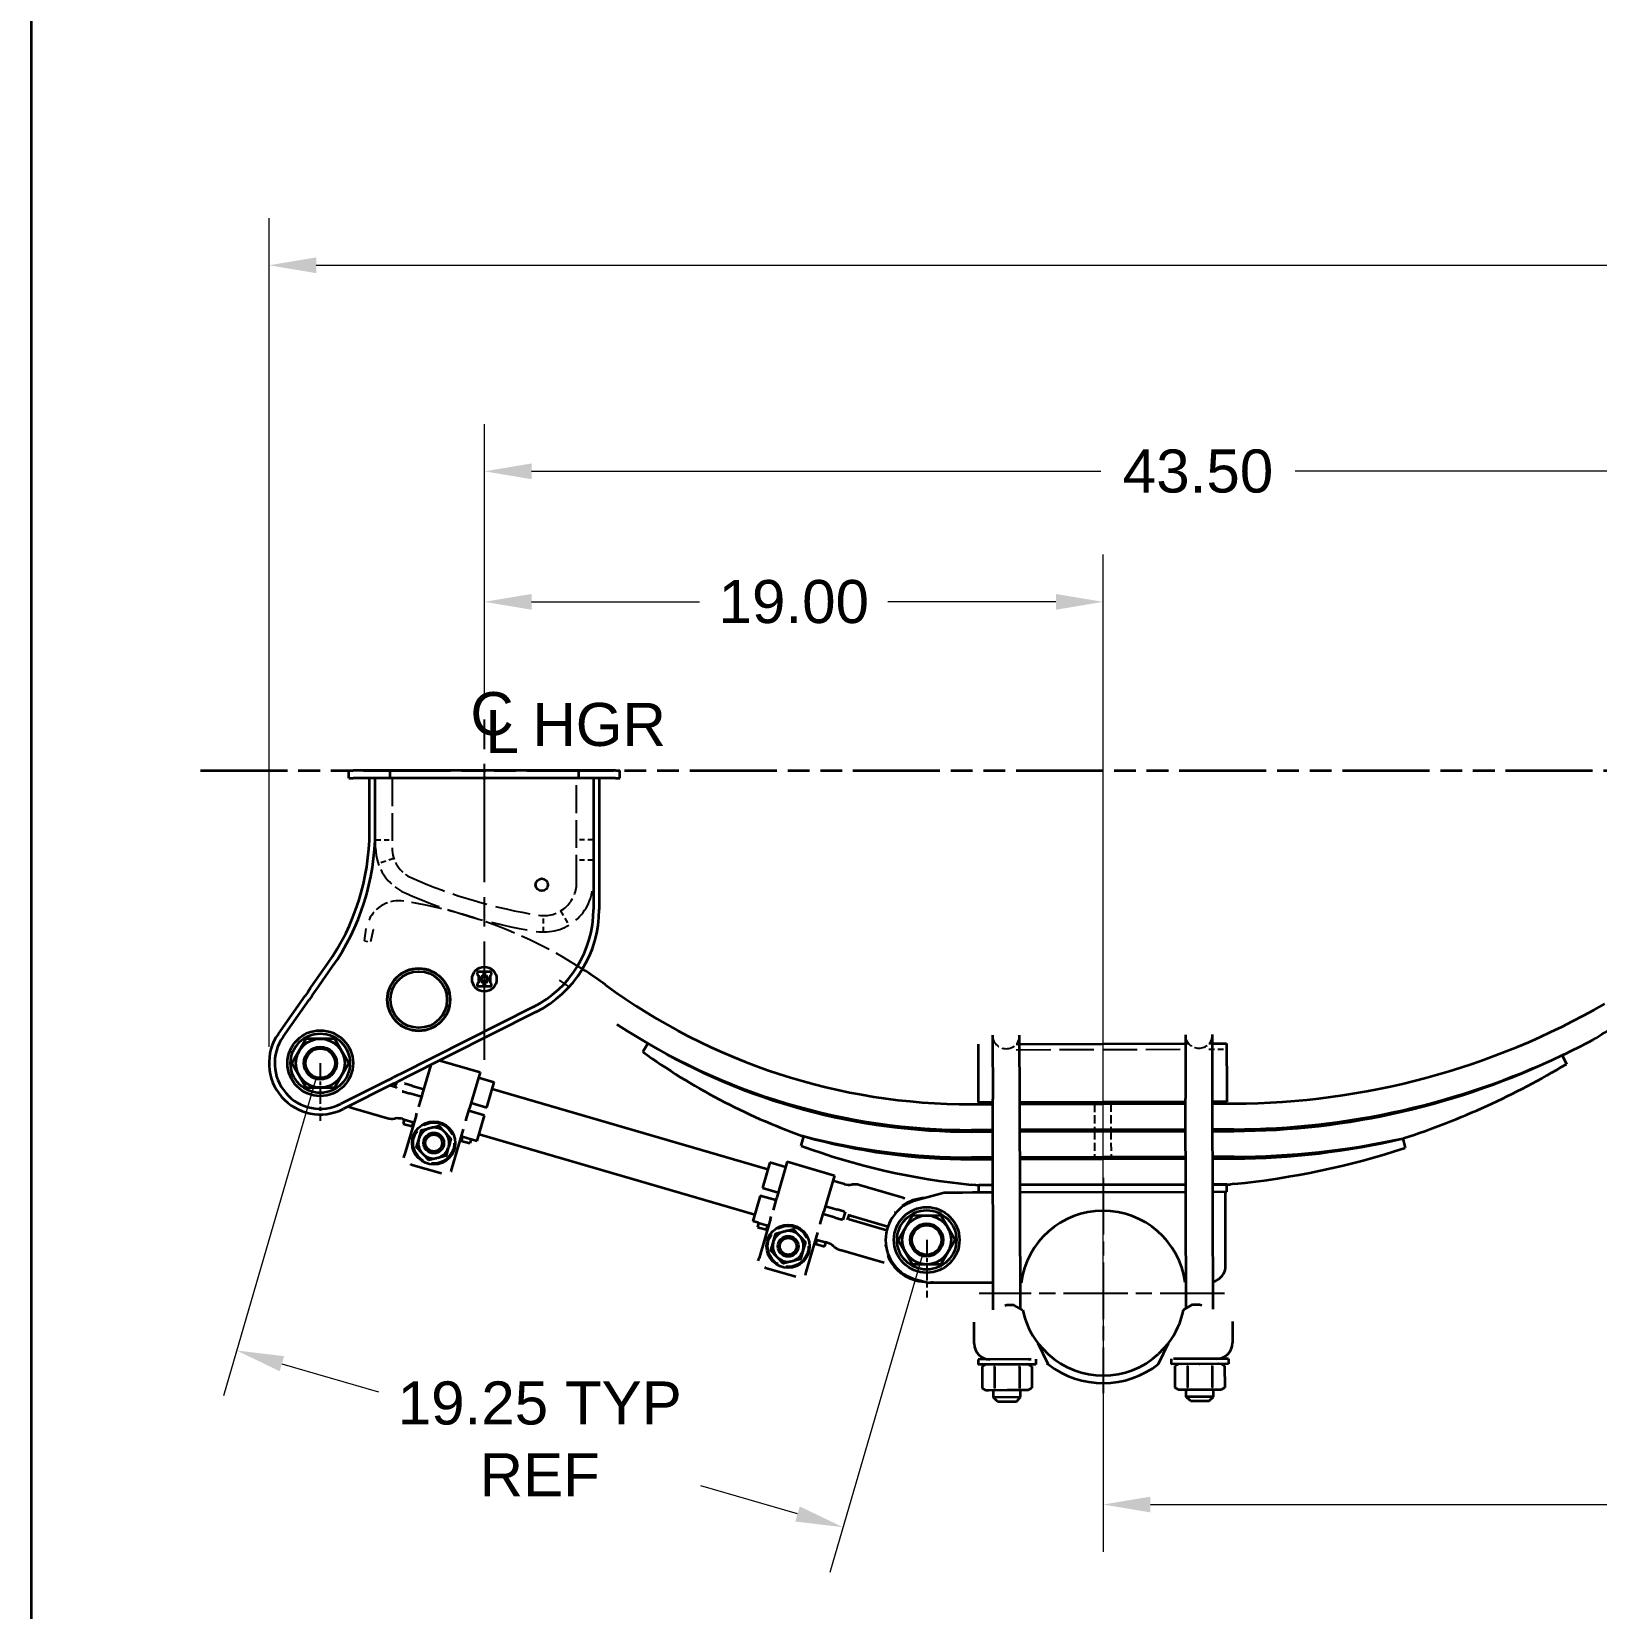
# Model space of a CAD drawing. Header units: inches. Extents: x 8 to 267, y 4 to 172.
# Drawn here: x 7.63 to 55.32, y 74.96 to 123.02 of the extents above; entities that cross this region are included whole.
import ezdxf

# ---------------------------------------------------------------- set-up
doc = ezdxf.new("R2010")
doc.units = ezdxf.units.IN
doc.header["$LTSCALE"] = 8
doc.header["$MEASUREMENT"] = 0
for name, pattern in [('CHAIN', [0.7087, 0.4724, -0.0591, 0.1181, -0.0591]), ('DASHED', [0.2067, 0.1654, -0.0413]), ('DOUBLE_DASH_CHAIN', [1.2403, 0.6614, -0.0827, 0.1654, -0.0827, 0.1654, -0.0827])]:
    doc.linetypes.add(name, pattern=pattern)
for name, color, linetype, lineweight in [('Center Mark(Hutchens)', 7, 'Continuous', 25), ('Centerline(Hutchens)', 7, 'Continuous', 25), ('Dimensions(Hutchens)', 7, 'Continuous', 25), ('Hidden Edges(Hutchens)', 7, 'DASHED', 25), ('Phantom Lines(Hutchens)', 7, 'DOUBLE_DASH_CHAIN', 70), ('Sketch Geometry(Hutchens)', 7, 'Continuous', 35), ('Symbols(Hutchens)', 7, 'Continuous', 25), ('Visible Edges(Hutchens)', 7, 'Continuous', 35)]:
    doc.layers.add(name, color=color, linetype=linetype, lineweight=lineweight)
doc.styles.add('Hutchens .164', font='ARIAL.TTF')
doc.styles.add('Hutchens .180', font='ARIAL.TTF')
doc.dimstyles.new('HUTCHENS STD DIM X.XX', dxfattribs={"dimscale": 8, "dimtxt": 0.164, "dimasz": 0.18, "dimexe": 0.18, "dimexo": 0.0625, "dimgap": 0.09, "dimtad": 0, "dimtih": 1, "dimtoh": 1, "dimrnd": 1e-08, "dimzin": 4, "dimdsep": 46, "dimtxsty": 'Hutchens .164', "dimcen": 0.09, "dimclrd": 211, "dimclre": 211, "dimclrt": 7, "dimadec": 0, "dimazin": 1, "dimtfac": 0.762195, "dimtofl": 0, "dimtmove": 0, "dimatfit": 3, "dimfxl": 0, "dimtolj": 1, "dimtzin": 0, "dimlwd": 9, "dimlwe": 9, "dimarcsym": 0})

# ---------------------------------------------------------------- blocks, each defined once
blk = doc.blocks.new('Borders D-SIZE')
at = {"layer": 'Sketch Geometry(Hutchens)'}
blk.add_line((0.9537, 0.5117), (0.9537, 21.4797), dxfattribs=at)
at = {"layer": 'Symbols(Hutchens)', "color": 7}
for tag, p, height, style in [('PART_NO_001', (33.0044, 3.3072), 0.164, 'Hutchens .164'), ('REV_001', (32.9953, 1.6532), 0.18, 'Hutchens .180'), ('Sheet_number_001', (33.0516, 1.1699), 0.164, 'Hutchens .164'), ('SHTS_(TOTAL)_001', (33.0533, 0.7091), 0.164, 'Hutchens .164')]:
    blk.add_attdef(tag, p, '', height=height, rotation=270, dxfattribs=dict(at, style=style))
blk = doc.blocks.new('*D29')
at = {"layer": 'Defpoints', "color": 0, "linetype": 'Continuous'}
for p in [(16.43, 91.578), (34.911, 86.191), (32.359, 77.435)]:
    blk.add_point(p, dxfattribs=at)
at = {"layer": 'Dimensions(Hutchens)', "color": 211, "linetype": 'Continuous', "lineweight": 9}
for p, q in [((16.29, 91.098), (13.475, 81.439)), ((34.771, 85.711), (31.956, 76.053)), ((15.26, 82.419), (18.208, 81.56)), ((30.976, 77.838), (28.029, 78.697))]:
    blk.add_line(p, q, dxfattribs=at)
at = {"layer": 'Dimensions(Hutchens)', "color": 211, "linetype": 'Continuous'}
for points in [[(15.327, 82.649), (15.193, 82.189), (13.878, 82.822)], [(31.043, 78.069), (30.909, 77.608), (32.359, 77.435)]]:
    blk.add_solid(points, dxfattribs=at)
at = {"layer": 'Dimensions(Hutchens)', "color": 7, "linetype": 'Continuous', "lineweight": 9, "insert": (23.118, 80.129), "char_height": 1.312, "attachment_point": 5, "style": 'Hutchens .164'}
blk.add_mtext('\\A1;19.25{ TYP\\PREF}', dxfattribs=at)
blk = doc.blocks.new('CL HGR')
at = {"layer": 'Symbols(Hutchens)', "color": 7, "char_height": 0.164, "attachment_point": 5, "style": 'Hutchens .164'}
for s, insert in [('C', (0.0294, -0.0028)), ('L', (0.068, -0.0698)), ('HGR', (0.4373, -0.044))]:
    blk.add_mtext(s, dxfattribs=dict(at, insert=insert))
blk = doc.blocks.new('*D39')
at = {"layer": 'Defpoints', "color": 0, "linetype": 'Continuous'}
for p in [(14.867, 115.898), (164.68, 105.55), (14.867, 91.578)]:
    blk.add_point(p, dxfattribs=at)
at = {"layer": 'Dimensions(Hutchens)', "color": 211, "linetype": 'Continuous', "lineweight": 9}
for p, q in [((14.867, 92.078), (14.867, 117.338)), ((164.68, 106.05), (164.68, 117.338)), ((16.307, 115.898), (86.55, 115.898)), ((163.24, 115.898), (93.06, 115.898))]:
    blk.add_line(p, q, dxfattribs=at)
at = {"layer": 'Dimensions(Hutchens)', "color": 211, "linetype": 'Continuous'}
for points in [[(16.307, 116.138), (16.307, 115.658), (14.867, 115.898)], [(163.24, 116.138), (163.24, 115.658), (164.68, 115.898)]]:
    blk.add_solid(points, dxfattribs=at)
at = {"layer": 'Dimensions(Hutchens)', "color": 7, "linetype": 'Continuous', "lineweight": 9, "insert": (89.805, 115.898), "char_height": 1.312, "attachment_point": 5, "style": 'Hutchens .164'}
blk.add_mtext('\\A1;149.81{\\PREF}', dxfattribs=at)
blk = doc.blocks.new('*D42')
at = {"layer": 'Defpoints', "color": 0, "linetype": 'Continuous'}
for p in [(40.29, 84.558), (89.291, 84.206), (89.291, 78.127)]:
    blk.add_point(p, dxfattribs=at)
at = {"layer": 'Dimensions(Hutchens)', "color": 211, "linetype": 'Continuous', "lineweight": 9}
for p, q in [((40.29, 84.058), (40.29, 76.687)), ((89.291, 83.706), (89.291, 76.687)), ((41.73, 78.127), (57.412, 78.127)), ((87.851, 78.127), (72.21, 78.127))]:
    blk.add_line(p, q, dxfattribs=at)
at = {"layer": 'Dimensions(Hutchens)', "color": 211, "linetype": 'Continuous'}
for points in [[(41.73, 78.367), (41.73, 77.887), (40.29, 78.127)], [(87.851, 78.367), (87.851, 77.887), (89.291, 78.127)]]:
    blk.add_solid(points, dxfattribs=at)
at = {"layer": 'Dimensions(Hutchens)', "color": 7, "linetype": 'Continuous', "lineweight": 9, "insert": (64.811, 78.127), "char_height": 1.312, "attachment_point": 5, "style": 'Hutchens .164'}
blk.add_mtext('\\A1;49.00{ NOMINAL}', dxfattribs=at)
blk = doc.blocks.new('*D52')
at = {"layer": 'Defpoints', "color": 0, "linetype": 'Continuous'}
for p in [(40.29, 105.64), (21.43, 102.246), (40.29, 84.558)]:
    blk.add_point(p, dxfattribs=at)
at = {"layer": 'Dimensions(Hutchens)', "color": 211, "linetype": 'Continuous', "lineweight": 9}
for p, q in [((21.43, 102.746), (21.43, 107.08)), ((40.29, 85.058), (40.29, 107.08)), ((22.87, 105.64), (27.99, 105.64)), ((38.85, 105.64), (33.73, 105.64))]:
    blk.add_line(p, q, dxfattribs=at)
at = {"layer": 'Dimensions(Hutchens)', "color": 211, "linetype": 'Continuous'}
for points in [[(22.87, 105.88), (22.87, 105.4), (21.43, 105.64)], [(38.85, 105.88), (38.85, 105.4), (40.29, 105.64)]]:
    blk.add_solid(points, dxfattribs=at)
at = {"layer": 'Dimensions(Hutchens)', "color": 7, "linetype": 'Continuous', "lineweight": 9, "insert": (30.86, 105.64), "char_height": 1.312, "attachment_point": 5, "style": 'Hutchens .164'}
blk.add_mtext('\\A1;19.00', dxfattribs=at)
blk = doc.blocks.new('*D53')
at = {"layer": 'Defpoints', "color": 0, "linetype": 'Continuous'}
for p in [(64.93, 109.618), (64.93, 104.423), (21.43, 102.246)]:
    blk.add_point(p, dxfattribs=at)
at = {"layer": 'Dimensions(Hutchens)', "color": 211, "linetype": 'Continuous', "lineweight": 9}
for p, q in [((21.43, 102.746), (21.43, 111.058)), ((64.93, 104.923), (64.93, 111.058)), ((22.87, 109.618), (40.222, 109.618)), ((63.49, 109.618), (46.137, 109.618))]:
    blk.add_line(p, q, dxfattribs=at)
at = {"layer": 'Dimensions(Hutchens)', "color": 211, "linetype": 'Continuous'}
for points in [[(22.87, 109.858), (22.87, 109.378), (21.43, 109.618)], [(63.49, 109.858), (63.49, 109.378), (64.93, 109.618)]]:
    blk.add_solid(points, dxfattribs=at)
at = {"layer": 'Dimensions(Hutchens)', "color": 7, "linetype": 'Continuous', "lineweight": 9, "insert": (43.18, 109.618), "char_height": 1.312, "attachment_point": 5, "style": 'Hutchens .164'}
blk.add_mtext('\\A1;43.50', dxfattribs=at)

msp = doc.modelspace()

# ---------------------------------------------------------------- linework, layer by layer
at = {"layer": 'Center Mark(Hutchens)', "linetype": 'CHAIN', "ltscale": 0.121531}
for p, q in [((16.4296, 91.5776), (16.4296, 89.826)), ((34.9107, 86.1911), (34.9107, 84.4395))]:
    msp.add_line(p, q, dxfattribs=at)
at = {"layer": 'Center Mark(Hutchens)', "linetype": 'CHAIN', "ltscale": 0.455668}
msp.add_line((40.2901, 88.0821), (40.2901, 81.5187), dxfattribs=at)
at = {"layer": 'Center Mark(Hutchens)', "linetype": 'CHAIN', "ltscale": 0.519238}
msp.add_line((43.9848, 84.5582), (36.5059, 84.5582), dxfattribs=at)
at = {"layer": 'Centerline(Hutchens)', "linetype": 'CHAIN', "ltscale": 0.954115}
msp.add_line((21.4296, 91.6832), (21.4296, 102.2461), dxfattribs=at)
at = {"layer": 'Hidden Edges(Hutchens)', "ltscale": 0.642537}
for p, q in [((18.1171, 98.1401), (18.1171, 100.2651)), ((18.6171, 100.2651), (18.6171, 98.1401)), ((24.2421, 97.0776), (24.2421, 100.2651)), ((24.7421, 100.2651), (24.7421, 97.0776))]:
    msp.add_line(p, q, dxfattribs=at)
at = {"layer": 'Hidden Edges(Hutchens)', "ltscale": 0.118944}
for p, q in [((18.1171, 98.3901), (18.6171, 98.3901)), ((24.7421, 98.3901), (24.2421, 98.3901)), ((18.6701, 97.8191), (18.1965, 97.6586)), ((24.7421, 97.7651), (24.2421, 97.7651)), ((23.7528, 96.2178), (24.0082, 95.7879)), ((23.2292, 95.5776), (23.2335, 96.0776))]:
    msp.add_line(p, q, dxfattribs=at)
at = {"layer": 'Hidden Edges(Hutchens)', "ltscale": 0.299877}
msp.add_line((17.7741, 95.3043), (17.8329, 95.6837), dxfattribs=at)
at = {"layer": 'Hidden Edges(Hutchens)', "ltscale": 0.298367}
msp.add_line((18.0444, 95.6469), (17.9619, 95.2752), dxfattribs=at)
at = {"layer": 'Hidden Edges(Hutchens)', "ltscale": 0.001489}
msp.add_line((18.0454, 95.6507), (18.0444, 95.6469), dxfattribs=at)
at = {"layer": 'Hidden Edges(Hutchens)', "ltscale": 0.045142}
msp.add_line((17.7741, 95.3043), (17.9619, 95.2752), dxfattribs=at)
at = {"layer": 'Hidden Edges(Hutchens)', "ltscale": 0.025212}
for p, q in [((37.6382, 92.1627), (37.7445, 92.163)), ((42.7945, 92.1766), (42.9008, 92.1769)), ((43.5132, 92.1786), (43.6195, 92.1789))]:
    msp.add_line(p, q, dxfattribs=at)
at = {"layer": 'Hidden Edges(Hutchens)', "ltscale": 0.795632}
msp.add_line((37.6387, 91.9897), (42.9013, 92.0039), dxfattribs=at)
at = {"layer": 'Hidden Edges(Hutchens)', "ltscale": 0.127887}
msp.add_line((43.5137, 92.0056), (44.0512, 92.007), dxfattribs=at)
at = {"layer": 'Hidden Edges(Hutchens)', "ltscale": 0.18751}
for p, q in [((40.0245, 90.3379), (40.0266, 89.5499)), ((40.5245, 90.3393), (40.5266, 89.5513))]:
    msp.add_line(p, q, dxfattribs=at)
at = {"layer": 'Hidden Edges(Hutchens)', "ltscale": 0.129663}
for p, q in [((19.5129, 89.5364), (19.3614, 89.0168)), ((20.0387, 89.6651), (19.5129, 89.5364)), ((20.2615, 88.7544), (20.413, 89.2741)), ((19.7357, 88.6258), (20.2615, 88.7544)), ((31.2136, 86.1261), (30.8393, 86.5171)), ((30.3135, 86.3885), (30.162, 85.8688)), ((31.0621, 85.6065), (31.2135, 86.1261)), ((30.162, 85.8688), (30.5363, 85.4778))]:
    msp.add_line(p, q, dxfattribs=at)
at = {"layer": 'Hidden Edges(Hutchens)', "ltscale": 0.012306}
for p, q in [((19.5129, 89.5364), (19.4926, 89.5576)), ((20.0387, 89.6651), (20.0469, 89.6932)), ((19.333, 89.0098), (19.3614, 89.0168)), ((20.413, 89.2741), (20.4415, 89.2811)), ((19.7275, 88.5976), (19.7357, 88.6258)), ((20.2615, 88.7544), (20.2818, 88.7332)), ((30.8475, 86.5453), (30.8393, 86.5171)), ((30.2932, 86.4096), (30.3135, 86.3884)), ((31.2135, 86.1261), (31.242, 86.1331)), ((30.162, 85.8688), (30.1335, 85.8618)), ((31.0621, 85.6065), (31.0824, 85.5853)), ((30.5363, 85.4778), (30.5281, 85.4496))]:
    msp.add_line(p, q, dxfattribs=at)
at = {"layer": 'Hidden Edges(Hutchens)', "ltscale": 0.129651}
for p, q in [((20.4129, 89.2741), (20.0387, 89.6651)), ((19.3615, 89.0167), (19.7357, 88.6258)), ((30.8392, 86.5171), (30.3135, 86.3884)), ((30.5364, 85.4778), (31.0621, 85.6065))]:
    msp.add_line(p, q, dxfattribs=at)
at = {"layer": 'Hidden Edges(Hutchens)', "ltscale": 0.187515}
for p, q in [((40.0267, 89.4999), (40.0289, 88.7119)), ((40.5267, 89.5013), (40.5289, 88.7133))]:
    msp.add_line(p, q, dxfattribs=at)
at = {"layer": 'Hidden Edges(Hutchens)', "ltscale": 0.003471}
msp.add_line((35.0877, 84.9234), (35.0857, 84.9382), dxfattribs=at)
at = {"layer": 'Hidden Edges(Hutchens)'}
msp.add_line((38.3949, 82.827), (38.3949, 82.827), dxfattribs=at)
at = {"layer": 'Hidden Edges(Hutchens)', "ltscale": 0.101732, "flags": 128}
msp.add_lwpolyline([(17.9151, 95.9513), (17.9098, 95.9397)], dxfattribs=at)
at = {"layer": 'Hidden Edges(Hutchens)', "ltscale": 0.089693, "flags": 128}
msp.add_lwpolyline([(18.0454, 95.6507), (18.0471, 95.657)], dxfattribs=at)
at = {"layer": 'Hidden Edges(Hutchens)', "ltscale": 0.797424, "flags": 128}
msp.add_lwpolyline([(24.0113, 93.9017), (23.7221, 94.1098)], dxfattribs=at)
at = {"layer": 'Hidden Edges(Hutchens)', "ltscale": 0.778939}
for centre in [(19.8872, 89.1454), (30.6878, 85.9975)]:
    msp.add_circle(centre, 0.615, dxfattribs=at)
at = {"layer": 'Hidden Edges(Hutchens)', "ltscale": 0.55774}
for centre in [(19.8872, 89.1454), (30.6878, 85.9975)]:
    msp.add_circle(centre, 0.2936, dxfattribs=at)
at = {"layer": 'Hidden Edges(Hutchens)', "ltscale": 0.413586}
msp.add_arc((19.6171, 98.1401), 1.5, 180, 246.36914, dxfattribs=at)
at = {"layer": 'Hidden Edges(Hutchens)', "ltscale": 0.275691}
msp.add_arc((19.6171, 98.1401), 1, 180, 246.36914, dxfattribs=at)
at = {"layer": 'Hidden Edges(Hutchens)', "ltscale": 0.814862}
msp.add_arc((25.5797, 111.7678), 15.875, 246.36914, 260.95878, dxfattribs=at)
at = {"layer": 'Hidden Edges(Hutchens)', "ltscale": 0.840527}
msp.add_arc((25.5797, 111.7678), 16.375, 246.36914, 260.95878, dxfattribs=at)
at = {"layer": 'Hidden Edges(Hutchens)', "ltscale": 0.784015}
msp.add_arc((23.2421, 97.0776), 1.5, 260.95878, 0, dxfattribs=at)
at = {"layer": 'Hidden Edges(Hutchens)', "ltscale": 0.411456}
msp.add_arc((23.2421, 97.0776), 1, 260.95878, 0, dxfattribs=at)
at = {"layer": 'Hidden Edges(Hutchens)', "ltscale": 0.306081}
msp.add_arc((18.8205, 95.5267), 1, 81.19178, 154.87438, dxfattribs=at)
at = {"layer": 'Hidden Edges(Hutchens)', "ltscale": 0.709816}
msp.add_arc((16.8252, 82.6504), 14.03, 57.22463, 81.19149, dxfattribs=at)
at = {"layer": 'Hidden Edges(Hutchens)', "ltscale": 0.308439}
for centre in [(37.3313, 92.4315), (43.2063, 92.4474)]:
    msp.add_arc(centre, 0.4125, 180.15465, 0.15465, dxfattribs=at)
at = {"layer": 'Hidden Edges(Hutchens)', "ltscale": 0.116771}
for centre, start, end in [((19.8872, 89.1454), 103.75056, 163.75056), ((19.8872, 89.1454), 43.75056, 103.75056), ((19.8872, 89.1454), 343.75056, 43.75056), ((19.8872, 89.1454), 163.75056, 223.75056), ((19.8872, 89.1454), 283.75056, 343.75056), ((19.8872, 89.1454), 223.75056, 283.75056), ((30.6878, 85.9975), 163.75056, 223.75056), ((30.6878, 85.9975), 103.75056, 163.75056), ((30.6878, 85.9975), 43.75056, 103.75056), ((30.6878, 85.9975), 343.75056, 43.75056), ((30.6878, 85.9975), 223.75056, 283.75056), ((30.6878, 85.9975), 283.75056, 343.75056)]:
    msp.add_arc(centre, 0.4688, start, end, dxfattribs=at)
at = {"layer": 'Phantom Lines(Hutchens)', "lineweight": 35, "ltscale": 0.501139}
msp.add_line((12.7748, 100.4971), (171.895, 100.4971), dxfattribs=at)
at = {"layer": 'Visible Edges(Hutchens)'}
for p, q in [((17.3046, 100.4971), (17.4296, 100.4971)), ((17.3046, 100.2651), (17.3046, 100.4971)), ((18.5546, 100.4971), (17.4296, 100.4971)), ((18.9296, 100.4971), (18.5546, 100.4971)), ((18.5546, 100.2651), (18.5546, 100.4971)), ((21.3984, 100.4971), (18.9296, 100.4971)), ((21.4296, 100.4658), (21.3984, 100.4971)), ((21.3984, 100.4971), (21.4609, 100.4971)), ((21.4609, 100.4971), (21.4296, 100.4658)), ((23.9296, 100.4971), (21.4609, 100.4971)), ((24.3046, 100.4971), (23.9296, 100.4971)), ((25.4296, 100.4971), (24.3046, 100.4971)), ((24.3046, 100.2651), (24.3046, 100.4971)), ((25.4296, 100.4971), (25.5546, 100.4971)), ((25.5546, 100.2651), (25.5546, 100.4971)), ((17.3046, 100.2651), (17.4296, 100.2651)), ((18.5546, 100.2651), (17.4296, 100.2651)), ((17.9296, 98.6401), (17.9296, 100.2651)), ((18.1026, 98.6401), (18.1026, 100.2651)), ((18.9296, 100.2651), (18.5546, 100.2651)), ((21.3984, 100.2651), (18.9296, 100.2651)), ((21.3984, 100.2651), (21.4296, 100.2963)), ((21.3984, 100.2651), (21.4609, 100.2651)), ((21.4296, 100.2963), (21.4609, 100.2651)), ((23.9296, 100.2651), (21.4609, 100.2651)), ((24.3046, 100.2651), (23.9296, 100.2651)), ((25.4296, 100.2651), (24.3046, 100.2651)), ((24.7566, 100.2651), (24.7566, 96.2651)), ((24.9296, 100.2651), (24.9296, 96.2651)), ((25.4296, 100.2651), (25.5546, 100.2651)), ((16.1662, 93.9181), (16.6541, 94.6113)), ((16.2904, 93.794), (16.7955, 94.5117)), ((21.2109, 94.3276), (21.2109, 94.2963)), ((21.3828, 94.3588), (21.2421, 94.3588)), ((21.2421, 94.2651), (21.2468, 94.2651)), ((21.2468, 94.2651), (21.2468, 94.0151)), ((21.3718, 94.2651), (21.3828, 94.2651)), ((21.3718, 94.2586), (21.3718, 94.2651)), ((21.414, 94.2963), (21.414, 94.3276)), ((21.4453, 94.3276), (21.4453, 94.2963)), ((21.6171, 94.3588), (21.4765, 94.3588)), ((21.4765, 94.2651), (21.4875, 94.2651)), ((21.4875, 94.2651), (21.4875, 94.2586)), ((21.6125, 94.0151), (21.6125, 94.2651)), ((21.6125, 94.2651), (21.6171, 94.2651)), ((21.6484, 94.2963), (21.6484, 94.3276)), ((16.0457, 93.7469), (15.9654, 93.6328)), ((16.0457, 93.7469), (16.1325, 93.8703)), ((16.1325, 93.8703), (16.1662, 93.9181)), ((16.1699, 93.6228), (16.2567, 93.7461)), ((16.2567, 93.7461), (16.2904, 93.794)), ((21.2109, 93.9838), (21.2109, 93.9526)), ((21.2468, 94.0151), (21.2421, 94.0151)), ((21.2421, 93.9213), (21.3828, 93.9213)), ((21.3718, 94.0151), (21.3718, 94.0216)), ((21.3828, 94.0151), (21.3718, 94.0151)), ((21.414, 93.9526), (21.414, 93.9838)), ((21.4453, 93.9838), (21.4453, 93.9526)), ((21.4875, 94.0151), (21.4765, 94.0151)), ((21.4765, 93.9213), (21.6171, 93.9213)), ((21.4875, 94.0216), (21.4875, 94.0151)), ((21.6171, 94.0151), (21.6125, 94.0151)), ((21.6484, 93.9526), (21.6484, 93.9838)), ((15.1519, 92.4769), (15.9654, 93.6328)), ((15.2933, 92.3773), (16.0896, 93.5086)), ((16.1699, 93.6228), (16.0896, 93.5086)), ((22.9261, 93.2936), (18.8457, 91.2386)), ((23.004, 93.1391), (18.9746, 91.1098)), ((15.5636, 91.5776), (15.9966, 92.3276)), ((15.9966, 92.3276), (16.8627, 92.3276)), ((16.8627, 92.3276), (17.2957, 91.5776)), ((36.9188, 92.4304), (36.9241, 90.4867)), ((37.7491, 90.4889), (37.7438, 92.4326)), ((42.7938, 92.4463), (42.799, 90.5025)), ((43.624, 90.5048), (43.6188, 92.4485)), ((26.2578, 91.9228), (26.4106, 92.1806)), ((36.4884, 92.1252), (36.4883, 92.1596)), ((36.4919, 90.8203), (36.4884, 92.1252)), ((37.7445, 92.163), (42.7945, 92.1766)), ((43.6195, 92.1789), (44.0508, 92.18)), ((44.0508, 92.18), (44.0509, 92.1456)), ((44.0509, 92.1456), (44.0544, 90.8408)), ((54.2791, 91.8214), (54.4074, 91.5503)), ((15.9966, 90.8276), (15.5636, 91.5776)), ((17.2957, 91.5776), (16.8627, 90.8276)), ((19.7997, 91.5253), (19.5385, 90.6292)), ((20.0756, 91.6643), (21.2987, 91.3079)), ((18.5224, 91.0758), (17.0547, 90.3366)), ((18.6512, 90.947), (17.1325, 90.1821)), ((18.5224, 91.0758), (18.6518, 91.1409)), ((18.7523, 90.8355), (18.5481, 90.895)), ((18.5794, 90.8859), (18.5879, 90.9151)), ((18.6512, 90.947), (18.7806, 91.0121)), ((18.7915, 91.2113), (18.6518, 91.1409)), ((18.7344, 90.9709), (18.6994, 90.8509)), ((18.7119, 90.9775), (18.7873, 90.9555)), ((18.9203, 91.0825), (18.7806, 91.0121)), ((18.8457, 91.2386), (18.7915, 91.2113)), ((18.9746, 91.1098), (18.9203, 91.0825)), ((19.0077, 90.9564), (18.9994, 90.9588)), ((19.0077, 90.9564), (19.0257, 90.9511)), ((19.2286, 90.892), (19.0257, 90.9511)), ((19.2286, 90.892), (19.5848, 90.7882)), ((21.2987, 91.3079), (20.9785, 90.2095)), ((21.2503, 91.1418), (21.7303, 91.0019)), ((21.5049, 90.2285), (21.7303, 91.0019)), ((44.0544, 90.8408), (44.0556, 90.3988)), ((16.8627, 90.8276), (15.9966, 90.8276)), ((18.9294, 90.7188), (18.9377, 90.7164)), ((18.9557, 90.7111), (18.9377, 90.7164)), ((18.9557, 90.7111), (19.1587, 90.652)), ((19.5148, 90.5482), (19.1587, 90.652)), ((19.5363, 90.622), (19.4277, 90.2493)), ((19.5385, 90.6292), (19.5363, 90.622)), ((21.0249, 90.3684), (21.5049, 90.2285)), ((21.6714, 90.7998), (30.0719, 88.3513)), ((36.4931, 90.3784), (36.4919, 90.8203)), ((36.4931, 90.3784), (36.5244, 90.3785)), ((36.9244, 90.3795), (36.5244, 90.3785)), ((36.5245, 90.3285), (36.5244, 90.3785)), ((36.9414, 84.0658), (36.9241, 90.4867)), ((37.7663, 84.095), (37.7491, 90.4889)), ((42.7993, 90.3954), (37.7494, 90.3818)), ((42.8163, 84.1087), (42.799, 90.5025)), ((43.6414, 84.0838), (43.624, 90.5048)), ((44.0243, 90.3987), (43.6243, 90.3976)), ((44.0243, 90.3987), (44.0556, 90.3988)), ((44.0245, 90.3487), (44.0243, 90.3987)), ((17.2767, 90.2547), (17.4309, 90.2098)), ((17.4309, 90.2098), (18.4807, 89.9038)), ((18.7172, 89.8928), (18.6968, 89.8896)), ((19.3512, 89.9867), (18.9999, 88.7813)), ((20.8678, 89.8296), (20.9764, 90.2022)), ((21.4349, 89.9885), (20.9549, 90.1284)), ((20.9785, 90.2095), (20.9764, 90.2022)), ((21.2095, 89.2152), (21.4349, 89.9885)), ((36.2745, 90.3278), (36.9245, 90.3295)), ((36.9245, 90.3295), (36.5245, 90.3285)), ((37.7495, 90.3318), (42.7995, 90.3454)), ((42.7995, 90.3454), (37.7495, 90.3318)), ((43.6245, 90.3476), (44.2745, 90.3494)), ((44.0245, 90.3487), (43.6245, 90.3476)), ((18.9333, 89.8786), (18.9897, 89.8622)), ((18.9897, 89.8622), (18.9519, 89.7326)), ((18.9519, 89.7326), (19.2219, 89.6539)), ((18.9897, 89.8622), (19.2597, 89.7835)), ((19.2597, 89.7835), (19.2219, 89.6539)), ((19.2219, 89.6539), (19.2517, 89.6452)), ((19.2894, 89.7748), (19.2597, 89.7835)), ((19.443, 89.2975), (19.5127, 89.5366)), ((19.5127, 89.5366), (19.7547, 89.5958)), ((19.7547, 89.5958), (19.7968, 89.6061)), ((19.7968, 89.6061), (20.0387, 89.6653)), ((20.0387, 89.6653), (20.211, 89.4854)), ((20.211, 89.4854), (20.241, 89.4541)), ((20.241, 89.4541), (20.4132, 89.2742)), ((20.4399, 88.3616), (20.7913, 89.567)), ((21.2685, 89.4173), (29.6689, 86.9689)), ((36.9266, 89.5416), (36.2766, 89.5398)), ((36.2767, 89.4898), (36.9268, 89.4916)), ((36.9266, 89.5416), (36.5266, 89.5405)), ((36.5268, 89.4905), (36.5266, 89.5405)), ((36.9268, 89.4916), (36.5268, 89.4905)), ((42.8016, 89.5574), (37.7516, 89.5438)), ((42.8016, 89.5574), (37.7516, 89.5438)), ((37.7518, 89.4938), (42.8017, 89.5074)), ((42.8017, 89.5074), (37.7518, 89.4938)), ((44.2766, 89.5614), (43.6266, 89.5596)), ((44.0266, 89.5607), (43.6266, 89.5596)), ((43.6267, 89.5096), (44.2767, 89.5114)), ((44.0267, 89.5107), (43.6267, 89.5096)), ((44.0267, 89.5107), (44.0266, 89.5607)), ((19.3612, 89.0167), (19.4309, 89.2559)), ((19.5334, 88.8368), (19.3612, 89.0167)), ((19.4309, 89.2559), (19.443, 89.2975)), ((20.3314, 88.9934), (20.2617, 88.7542)), ((20.3435, 89.035), (20.3314, 88.9934)), ((20.4132, 89.2742), (20.3435, 89.035)), ((20.6917, 89.2255), (20.692, 89.2254)), ((20.692, 89.2254), (20.722, 89.2167)), ((20.7598, 89.3463), (20.722, 89.2167)), ((20.722, 89.2167), (20.992, 89.138)), ((20.7295, 89.3551), (20.7298, 89.355)), ((20.7598, 89.3463), (20.7298, 89.355)), ((20.7598, 89.3463), (21.0298, 89.2676)), ((21.0298, 89.2676), (20.992, 89.138)), ((21.0298, 89.2676), (21.2095, 89.2152)), ((31.0807, 89.0639), (31.1619, 89.3521)), ((49.4245, 89.2867), (49.4887, 88.9937)), ((18.9757, 88.6985), (18.9999, 88.7813)), ((19.1938, 88.4934), (20.1217, 88.223)), ((19.5634, 88.8055), (19.5334, 88.8368)), ((19.7357, 88.6255), (19.5634, 88.8055)), ((19.9776, 88.6847), (19.7357, 88.6255)), ((20.0197, 88.695), (19.9776, 88.6847)), ((20.2617, 88.7542), (20.0197, 88.695)), ((30.1308, 88.5534), (29.9054, 87.7801)), ((30.6108, 88.4135), (30.1308, 88.5534)), ((30.6592, 88.5796), (30.3391, 87.4812)), ((30.6592, 88.5796), (32.0993, 88.1599)), ((36.9289, 88.7035), (36.2789, 88.7018)), ((36.279, 88.6518), (36.929, 88.6536)), ((36.9289, 88.7036), (36.5289, 88.7025)), ((36.529, 88.6525), (36.5289, 88.7025)), ((36.929, 88.6536), (36.529, 88.6525)), ((42.8039, 88.7194), (37.7539, 88.7058)), ((42.8039, 88.7194), (37.7539, 88.7058)), ((37.754, 88.6558), (42.804, 88.6694)), ((42.804, 88.6694), (37.754, 88.6558)), ((44.2789, 88.7234), (43.6289, 88.7216)), ((44.0289, 88.7227), (43.6289, 88.7216)), ((43.629, 88.6716), (44.279, 88.6734)), ((44.029, 88.6727), (43.629, 88.6716)), ((44.029, 88.6727), (44.0289, 88.7227)), ((20.4158, 88.2788), (20.4399, 88.3616)), ((32.0993, 88.1599), (31.7791, 87.0615)), ((32.407, 87.89), (32.0509, 87.9938)), ((29.8354, 87.5401), (29.61, 86.7668)), ((30.3154, 87.4002), (29.8354, 87.5401)), ((29.9054, 87.7801), (30.3854, 87.6402)), ((30.3391, 87.4812), (30.3369, 87.474)), ((32.6231, 87.8758), (32.6435, 87.879)), ((33.9094, 87.5589), (32.8596, 87.8648)), ((34.1951, 87.4756), (33.9094, 87.5589)), ((35.442, 87.63), (34.5839, 87.3976)), ((35.9981, 87.6315), (35.442, 87.63)), ((36.3053, 87.6323), (35.9981, 87.6315)), ((36.4061, 87.8646), (36.2812, 87.8754)), ((36.9318, 87.634), (36.3053, 87.6323)), ((36.4061, 87.8646), (36.9311, 87.866)), ((36.9311, 87.866), (36.4999, 87.8648)), ((36.5005, 87.6328), (36.4999, 87.8648)), ((37.7561, 87.8682), (42.8061, 87.8819)), ((42.8061, 87.8819), (37.7561, 87.8682)), ((42.8067, 87.6499), (37.7568, 87.6362)), ((42.8067, 87.6499), (37.7568, 87.6362)), ((43.6311, 87.8841), (44.1561, 87.8855)), ((44.0624, 87.8853), (43.6311, 87.8841)), ((44.063, 87.6533), (43.6317, 87.6521)), ((44.0161, 87.6531), (43.6317, 87.6521)), ((44.0222, 85.4031), (44.0161, 87.6531)), ((44.063, 87.6533), (44.0624, 87.8853)), ((44.2821, 87.8973), (44.1561, 87.8855)), ((30.3369, 87.474), (30.2283, 87.1013)), ((31.6684, 86.6816), (31.777, 87.0543)), ((31.7791, 87.0615), (31.777, 87.0543)), ((31.8255, 87.2205), (32.1816, 87.1167)), ((32.3846, 87.0575), (32.1816, 87.1167)), ((32.3628, 86.8042), (32.4324, 87.0428)), ((32.3846, 87.0575), (32.4026, 87.0523)), ((32.4109, 87.0498), (32.4026, 87.0523)), ((33.9542, 87.0417), (33.9578, 87.0001)), ((34.2013, 87.2203), (34.1669, 87.2328)), ((29.79, 86.7143), (29.61, 86.7668)), ((29.79, 86.7143), (29.7522, 86.5847)), ((29.7522, 86.5847), (30.0223, 86.506)), ((29.79, 86.7143), (30.06, 86.6356)), ((30.1518, 86.8387), (29.8005, 85.6333)), ((30.06, 86.6356), (30.0223, 86.506)), ((30.09, 86.6269), (30.06, 86.6356)), ((30.5974, 86.4582), (30.8393, 86.5174)), ((30.8393, 86.5174), (31.0116, 86.3374)), ((32.1117, 86.8766), (31.7555, 86.9805)), ((32.1117, 86.8766), (32.3146, 86.8175)), ((32.3326, 86.8123), (32.3146, 86.8175)), ((32.3326, 86.8122), (32.3409, 86.8098)), ((32.5437, 86.9781), (32.4915, 86.7989)), ((33.6946, 86.4804), (32.553, 86.8131)), ((32.588, 86.9331), (33.7296, 86.6004)), ((34.0446, 86.1887), (34.4756, 86.9399)), ((34.4756, 86.9399), (35.3416, 86.9422)), ((35.3416, 86.9422), (35.7767, 86.1934)), ((30.0223, 86.506), (30.0523, 86.4973)), ((30.1618, 85.8687), (30.2315, 86.1079)), ((30.2315, 86.1079), (30.2436, 86.1495)), ((30.2436, 86.1495), (30.3133, 86.3887)), ((30.3133, 86.3887), (30.5553, 86.4479)), ((30.5553, 86.4479), (30.5974, 86.4582)), ((31.0116, 86.3374), (31.0416, 86.3061)), ((31.0416, 86.3061), (31.2138, 86.1262)), ((31.2138, 86.1262), (31.1441, 85.887)), ((31.2405, 85.2136), (31.5919, 86.419)), ((31.4923, 86.0775), (31.5223, 86.0688)), ((31.5601, 86.1984), (31.5223, 86.0688)), ((31.5223, 86.0688), (31.7924, 85.9901)), ((31.5601, 86.1984), (31.5301, 86.2071)), ((31.5601, 86.1984), (31.8301, 86.1197)), ((31.8301, 86.1197), (31.7924, 85.9901)), ((31.8863, 86.1033), (31.8301, 86.1197)), ((34.4797, 85.4399), (34.0446, 86.1887)), ((35.7767, 86.1934), (35.3457, 85.4422)), ((29.7763, 85.5506), (29.8005, 85.6333)), ((30.334, 85.6888), (30.1618, 85.8687)), ((30.364, 85.6575), (30.334, 85.6888)), ((30.5363, 85.4775), (30.364, 85.6575)), ((31.0623, 85.6063), (30.8203, 85.547)), ((31.132, 85.8454), (31.0623, 85.6063)), ((31.1441, 85.887), (31.132, 85.8454)), ((32.0761, 85.9992), (32.0917, 85.9855)), ((33.3313, 85.5754), (32.2815, 85.8814)), ((33.617, 85.4921), (33.3313, 85.5754)), ((33.647, 85.9875), (33.6723, 86.0206)), ((33.7594, 85.7041), (33.7237, 85.712)), ((29.9944, 85.3454), (30.9223, 85.075)), ((30.7782, 85.5368), (30.5363, 85.4775)), ((30.8203, 85.547), (30.7782, 85.5368)), ((31.2164, 85.1308), (31.2405, 85.2136)), ((35.3457, 85.4422), (34.4797, 85.4399)), ((34.5904, 84.9828), (34.9829, 84.8787)), ((36.0055, 84.8815), (34.9829, 84.8787)), ((36.3128, 84.8823), (36.0055, 84.8815)), ((36.9392, 84.884), (36.3128, 84.8823)), ((37.7892, 84.8863), (37.7642, 84.8862)), ((42.8142, 84.8999), (42.7892, 84.8998)), ((37.5709, 84.2072), (37.3535, 84.2066)), ((37.842, 84.0516), (37.5709, 84.2072)), ((42.7409, 84.0649), (43.0111, 84.2218)), ((43.0111, 84.2218), (43.2285, 84.2224)), ((36.3567, 83.0296), (36.3549, 83.6878)), ((44.2299, 83.709), (44.2317, 83.0509)), ((38.3078, 83.0349), (38.6101, 82.7069)), ((38.6109, 82.4032), (38.3078, 83.0349)), ((42.2805, 83.0456), (41.9801, 82.716)), ((41.9809, 82.4123), (42.2805, 83.0456)), ((38.0137, 82.5521), (36.483, 82.548)), ((36.483, 82.548), (36.4834, 82.3915)), ((38.2334, 82.3962), (36.4834, 82.3915)), ((36.7024, 82.3921), (36.6011, 82.3332)), ((36.6011, 82.3332), (36.6029, 81.6744)), ((36.9798, 82.3342), (36.9816, 81.6754)), ((37.7373, 82.3363), (37.7391, 81.6774)), ((38.0137, 82.5521), (38.0905, 82.5523)), ((38.0144, 82.3956), (38.1161, 82.3373)), ((38.1161, 82.3373), (38.1178, 81.6785)), ((38.233, 82.5527), (38.2334, 82.3962)), ((42.358, 82.5638), (42.3584, 82.4073)), ((44.1084, 82.412), (42.3584, 82.4073)), ((42.5774, 82.4079), (42.4761, 82.349)), ((42.4761, 82.349), (42.4779, 81.6902)), ((42.5773, 82.5644), (42.5005, 82.5642)), ((44.108, 82.5685), (42.5773, 82.5644)), ((42.8548, 82.3501), (42.8566, 81.6913)), ((43.6123, 82.3521), (43.6141, 81.6933)), ((43.8894, 82.4115), (43.991, 82.3531)), ((43.991, 82.3531), (43.9928, 81.6943)), ((44.108, 82.5685), (44.1084, 82.412)), ((36.7045, 81.6161), (36.6029, 81.6744)), ((36.7045, 81.6161), (36.7924, 81.6163)), ((36.7924, 81.6163), (37.3605, 81.6178)), ((36.9486, 81.393), (36.948, 81.6167)), ((37.7736, 81.3952), (36.9486, 81.393)), ((37.074, 81.2683), (36.9486, 81.393)), ((37.074, 81.2683), (37.649, 81.2699)), ((37.3605, 81.6178), (37.9286, 81.6194)), ((37.649, 81.2699), (37.7736, 81.3952)), ((37.7736, 81.3952), (37.773, 81.6189)), ((37.9286, 81.6194), (38.0165, 81.6196)), ((38.0165, 81.6196), (38.1178, 81.6785)), ((42.5795, 81.6319), (42.4779, 81.6902)), ((42.5795, 81.6319), (42.6674, 81.6321)), ((42.6674, 81.6321), (43.2355, 81.6337)), ((42.8236, 81.4088), (42.823, 81.6326)), ((43.6486, 81.411), (42.8236, 81.4088)), ((42.9489, 81.2842), (42.8236, 81.4088)), ((42.9489, 81.2842), (43.5239, 81.2857)), ((43.2355, 81.6337), (43.8036, 81.6352)), ((43.5239, 81.2857), (43.6486, 81.411)), ((43.6486, 81.411), (43.648, 81.6348)), ((43.8036, 81.6352), (43.8915, 81.6355)), ((43.8915, 81.6355), (43.9928, 81.6943))]:
    msp.add_line(p, q, dxfattribs=at)
at = {"layer": 'Visible Edges(Hutchens)', "flags": 128}
for points in [[(25.4861, 92.752), (25.4738, 92.7616)], [(18.9994, 90.9588), (18.9912, 90.9611)], [(18.7523, 90.8355), (18.7583, 90.8284)], [(19.3512, 89.9867), (19.3703, 90.0523)], [(20.8678, 89.8296), (20.8655, 89.8216)], [(19.1938, 88.4934), (19.1771, 88.4985)], [(20.4158, 88.2788), (20.4124, 88.269)], [(33.9542, 87.0417), (33.9628, 87.0513)], [(34.1468, 87.1805), (34.1477, 87.1827)], [(34.1951, 87.4756), (34.2424, 87.463)], [(34.673, 87.4488), (34.6665, 87.4476)], [(30.1518, 86.8387), (30.1709, 86.9043)], [(31.6684, 86.6816), (31.6661, 86.6736)], [(32.3409, 86.8098), (32.3491, 86.8075)], [(32.588, 86.9331), (32.582, 86.9402)], [(33.7237, 85.712), (33.7199, 85.7214)], [(33.7237, 85.712), (33.7242, 85.7143)], [(29.9944, 85.3454), (29.9777, 85.3506)], [(31.2164, 85.1308), (31.213, 85.121)], [(33.9654, 85.3157), (33.9258, 85.3445)], [(33.9654, 85.3157), (33.9655, 85.3156)], [(37.3535, 84.2066), (37.2882, 84.1849)], [(43.2285, 84.2224), (43.294, 84.2011)], [(36.7903, 82.3923), (36.7827, 82.3922)], [(36.9798, 82.3342), (36.9711, 82.3391)], [(37.3584, 82.3938), (37.3432, 82.3937)], [(37.7373, 82.3363), (37.7199, 82.3412)], [(37.9265, 82.3954), (37.9189, 82.3952)], [(38.1161, 82.3373), (38.1073, 82.3422)], [(38.6109, 82.4032), (38.5772, 82.4275)], [(42.5005, 82.5642), (42.4356, 82.5655)], [(42.6653, 82.4081), (42.6577, 82.408)], [(42.8548, 82.3501), (42.8461, 82.355)], [(43.2334, 82.4097), (43.2182, 82.4095)], [(43.6123, 82.3521), (43.5949, 82.357)], [(43.8015, 82.4112), (43.7939, 82.4111)], [(43.991, 82.3531), (43.9823, 82.3581)], [(36.6029, 81.6744), (36.6116, 81.6695)], [(36.7924, 81.6163), (36.8, 81.6164)], [(36.9816, 81.6754), (36.9991, 81.6705)], [(37.3605, 81.6178), (37.3757, 81.618)], [(37.7391, 81.6774), (37.7478, 81.6725)], [(37.9286, 81.6194), (37.9362, 81.6195)], [(42.4779, 81.6902), (42.4866, 81.6853)], [(42.6674, 81.6321), (42.675, 81.6323)], [(42.8566, 81.6913), (42.874, 81.6864)], [(43.2355, 81.6337), (43.2507, 81.6338)], [(43.6141, 81.6933), (43.6228, 81.6884)], [(43.8036, 81.6352), (43.8112, 81.6353)]]:
    msp.add_lwpolyline(points, dxfattribs=at)
at = {"layer": 'Visible Edges(Hutchens)'}
for centre, radius in [((23.1796, 97.0151), 0.1875), ((19.4296, 93.5151), 0.9575), ((19.4296, 93.5151), 0.95), ((19.4296, 93.5151), 0.861), ((21.4296, 94.1401), 0.375), ((21.4296, 94.1401), 0.0781), ((16.4296, 91.5776), 1), ((16.4296, 91.5776), 0.9041), ((16.4296, 91.5776), 0.7448), ((16.4296, 91.5776), 0.5), ((16.4296, 91.5776), 0.4501), ((19.8872, 89.1454), 0.6563), ((19.8872, 89.1454), 0.3125), ((19.8872, 89.1454), 0.2565), ((34.9107, 86.1911), 1), ((34.9107, 86.1911), 0.9041), ((30.6878, 85.9975), 0.6562), ((34.9107, 86.1911), 0.7448), ((34.9107, 86.1911), 0.5), ((34.9107, 86.1911), 0.4501), ((30.6878, 85.9975), 0.3125), ((30.6878, 85.9975), 0.2565)]:
    msp.add_circle(centre, radius, dxfattribs=at)
for centre, radius, start, end in [((10.9296, 98.6401), 7, 324.86268, 0), ((10.9296, 98.6401), 7.173, 324.86268, 0), ((21.4296, 96.2651), 3.327, 296.73123, 0), ((21.4296, 96.2651), 3.5, 296.73123, 0), ((21.2421, 94.3276), 0.0313, 90, 180), ((21.2421, 94.2963), 0.0313, 180, 270), ((21.4296, 94.1401), 0.117, 126.92427, 233.07573), ((21.3406, 94.2586), 0.0313, 306.92427, 0), ((21.3828, 94.3276), 0.0313, 0, 90), ((21.3828, 94.2963), 0.0313, 270, 0), ((21.4765, 94.3276), 0.0313, 90, 180), ((21.4765, 94.2963), 0.0313, 180, 270), ((21.5187, 94.2586), 0.0313, 180, 233.07573), ((21.4296, 94.1401), 0.117, 306.92427, 53.07573), ((21.6171, 94.3276), 0.0313, 0, 90), ((21.6171, 94.2963), 0.0312, 270, 0), ((16.8252, 82.6504), 14.03, 53.73499, 57.22463), ((21.2421, 93.9838), 0.0312, 90, 180), ((21.2421, 93.9526), 0.0313, 180, 270), ((21.3406, 94.0216), 0.0313, 0, 53.07573), ((21.3828, 93.9838), 0.0313, 0, 90), ((21.3828, 93.9526), 0.0313, 270, 0), ((21.4765, 93.9838), 0.0312, 90, 180), ((21.4765, 93.9526), 0.0313, 180, 270), ((21.5187, 94.0216), 0.0313, 126.92427, 180), ((21.6171, 93.9838), 0.0313, 0, 90), ((21.6171, 93.9526), 0.0313, 270, 0), ((36.2239, 109.0923), 18.7646, 233.73497, 270.15461), ((44.213, 113.1075), 22.7582, 270.15467, 299.95402), ((16.4296, 91.5776), 1.5625, 144.86268, 296.73123), ((16.4296, 91.5776), 1.3895, 144.86268, 296.73123), ((36.2238, 109.0923), 19.5526, 236.6898, 270.15461), ((44.213, 113.1075), 23.5462, 295.30926, 297.84731), ((42.9282, 112.3439), 23.5186, 301.48636, 303.59733), ((37.744, 107.8353), 19.625, 234.17667, 250.23603), ((36.2247, 108.7321), 19.2423, 239.33427, 270.15465), ((44.213, 113.1075), 23.5462, 270.15467, 295.29968), ((44.2144, 112.5912), 23.0799, 270.15467, 295.84443), ((42, 112.2287), 24.1152, 287.97479, 300.96441), ((18.6206, 90.3838), 0.5, 253.75056, 278.75828), ((18.7934, 89.3986), 0.5, 73.75056, 98.75828), ((19.8872, 89.1454), 0.4695, 106.39506, 161.10606), ((19.8872, 89.1454), 0.4695, 46.39506, 101.10606), ((19.8872, 89.1454), 0.4695, 346.39506, 41.10606), ((19.8872, 89.1454), 0.4695, 166.39506, 221.10606), ((19.8872, 89.1454), 0.4695, 286.39506, 341.10606), ((38.2387, 108.4123), 20.63, 249.69785, 264.55513), ((36.2248, 108.732), 20.0303, 255.19927, 255.35902), ((36.2248, 108.732), 20.0303, 255.35902, 270.15465), ((36.2287, 107.3287), 18.6769, 254.25933, 270.15446), ((44.213, 113.1075), 24.3842, 270.15482, 282.34088), ((44.2185, 111.0716), 22.3983, 270.15473, 283.44018), ((41.7741, 112.7182), 24.9473, 275.76996, 288.01314), ((44.213, 113.1075), 24.3842, 282.34088, 282.38259), ((19.8872, 89.1454), 0.4695, 226.39506, 281.10606), ((32.5469, 88.37), 0.5, 253.75056, 278.75828), ((32.7197, 87.3848), 0.5, 73.75056, 98.75828), ((34.9107, 86.1911), 1.25, 105.15465, 255.15465), ((34.9107, 86.1911), 1.28, 92.72539, 125.52402), ((40.2901, 84.5582), 2.5223, 7.7828, 172.5265), ((30.6878, 85.9975), 0.4695, 166.39506, 221.10606), ((30.6878, 85.9975), 0.4695, 106.39506, 161.10606), ((30.6878, 85.9975), 0.4695, 46.39506, 101.10606), ((30.6878, 85.9975), 0.4695, 346.39506, 41.10606), ((31.7464, 85.6233), 0.5, 48.74284, 73.75056), ((30.6878, 85.9975), 0.4695, 226.39506, 281.10606), ((30.6878, 85.9975), 0.4695, 286.39506, 341.10606), ((32.4214, 86.3614), 0.5, 228.74284, 253.75056), ((34.9107, 86.1911), 1.28, 201.97711, 267.58391), ((43.5222, 85.4018), 0.5, 283.52533, 0.15465), ((40.2901, 84.5582), 2.5, 191.69161, 217.54197), ((40.2901, 84.5582), 2.5, 322.76733, 348.61769), ((36.8387, 83.0309), 0.482, 180.15465, 270.15465), ((40.2901, 84.5582), 2.5, 227.77752, 312.53178), ((43.7497, 83.0496), 0.482, 270.15465, 0.15465), ((40.2901, 84.5582), 2.732, 232.07391, 308.23538)]:
    msp.add_arc(centre, radius, start, end, dxfattribs=at)

# ---------------------------------------------------------------- block references
at = {"xscale": 8, "yscale": 8, "zscale": 8}
for name, p in [('Borders D-SIZE', (0, 0)), ('CL HGR', (21.4296, 102.2461))]:
    msp.add_blockref(name, p, dxfattribs=at)

# ---------------------------------------------------------------- dimensions: what is measured, and where the dimension line sits
at = {"layer": 'Dimensions(Hutchens)', "color": 211, "linetype": 'Continuous', "lineweight": 9}
dim = msp.add_linear_dim(base=(14.8671, 115.8976), p1=(164.6796, 105.5495), p2=(14.8671, 91.5776), text='<>{\\PREF}', dimstyle='HUTCHENS STD DIM X.XX', override={"dimtih": 0, "dimtoh": 0, "dimdec": 2, "dimtp": 0, "dimtm": 0, "dimtdec": 2, "dimatfit": 1}, dxfattribs=at)
dim.commit()
dim.dimension.update_dxf_attribs({"geometry": '*D39', "text_midpoint": (89.8046, 115.8976), "dimtype": 160})
for base, p2, override, picture, middle in [((64.9296, 109.6181), (64.9296, 104.4225), {"dimtih": 0, "dimtoh": 0, "dimdec": 2, "dimtp": 0, "dimtm": 0, "dimtdec": 2, "dimatfit": 1}, '*D53', (43.1796, 109.6181)), ((40.2901, 105.6404), (40.2901, 84.5582), {"dimtih": 0, "dimtoh": 0, "dimdec": 2, "dimlfac": 1.0074, "dimtp": 0, "dimtm": 0, "dimtdec": 2, "dimatfit": 1}, '*D52', (30.8599, 105.6404))]:
    dim = msp.add_linear_dim(base=base, p1=(21.4296, 102.2461), p2=p2, dimstyle='HUTCHENS STD DIM X.XX', override=override, dxfattribs=at)
    dim.commit()
    dim.dimension.update_dxf_attribs({"geometry": picture, "text_midpoint": middle, "dimtype": 160})
for base, p1, p2, angle, text, override, picture, middle in [((32.3587, 77.4354), (16.4296, 91.5776), (34.9107, 86.1911), 163.75056, '<>{ TYP\\PREF}', {"dimdec": 2, "dimtp": 0, "dimtm": 0, "dimtdec": 2, "dimatfit": 1}, '*D29', (23.1182, 80.1286)), ((89.291, 78.1275), (40.2901, 84.5582), (89.291, 84.2063), 180, '<>{ NOMINAL}', {"dimtih": 0, "dimtoh": 0, "dimdec": 2, "dimtp": 0, "dimtm": 0, "dimtdec": 2, "dimatfit": 1}, '*D42', (64.8112, 78.1275))]:
    dim = msp.add_linear_dim(base=base, p1=p1, p2=p2, angle=angle, text=text, dimstyle='HUTCHENS STD DIM X.XX', override=override, dxfattribs=at)
    dim.commit()
    dim.dimension.update_dxf_attribs({"geometry": picture, "text_midpoint": middle, "dimtype": 160})

doc.saveas('drawing.dxf')
